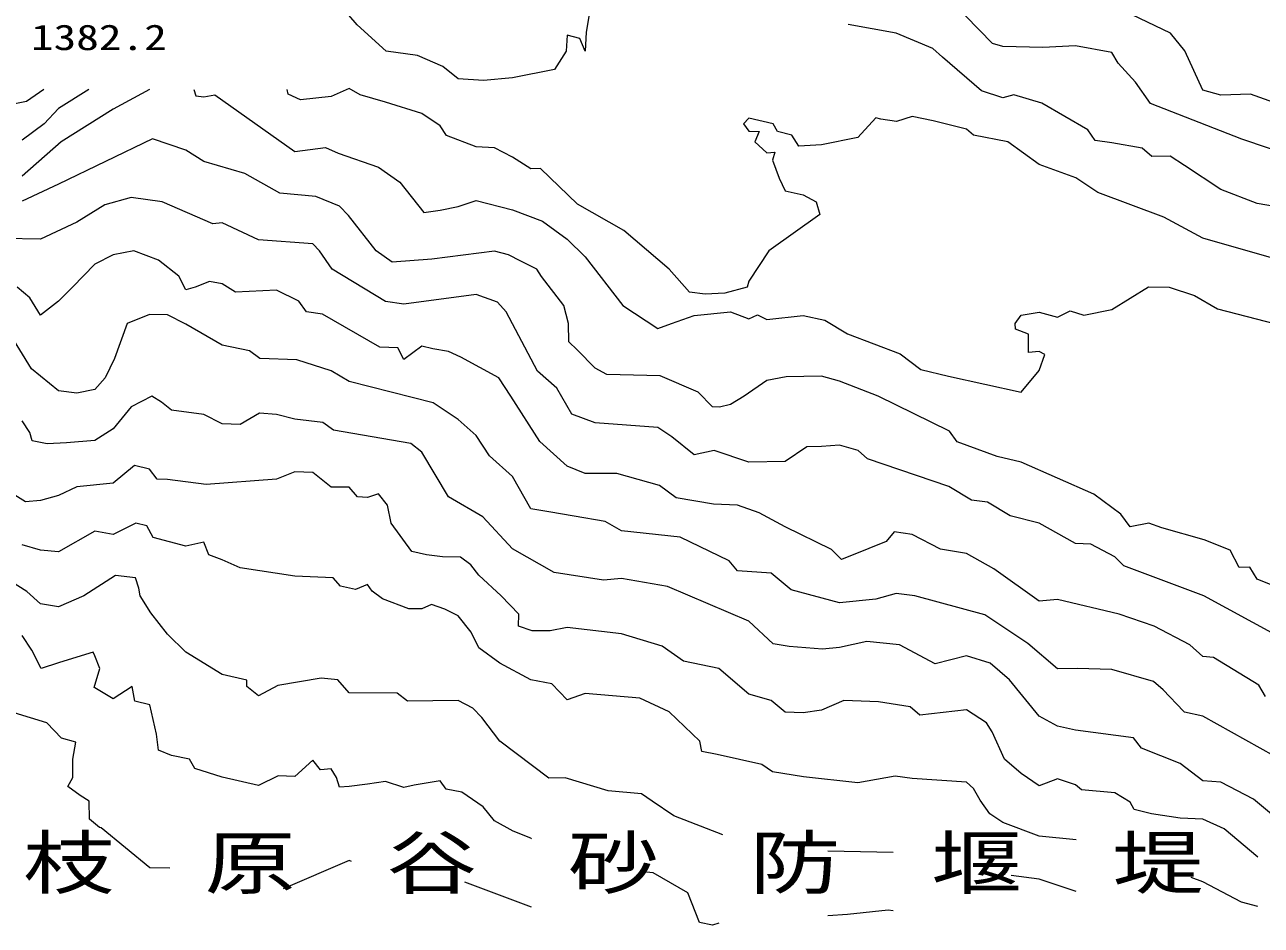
# Model space of a CAD drawing. Units: millimetres at full size, sheet at 1:500; details may follow other scales. Extents: x -209175 to 420500, y 0 to 351151.
# Drawn here: x 246428 to 280472, y 48508 to 73311 of the extents above; entities that cross this region are included whole.
import ezdxf
from ezdxf.enums import TextEntityAlignment as Align

# ---------------------------------------------------------------- set-up
doc = ezdxf.new("R2010")
doc.units = ezdxf.units.MM
doc.header["$LTSCALE"] = 500
for name, color, linetype, lineweight in [('D-BGD-HICN', 7, 'Continuous', 13), ('D-BGD-LWCN', 8, 'Continuous', 13), ('D-BGD-TXT', 7, 'Continuous', 13)]:
    doc.layers.add(name, color=color, linetype=linetype, lineweight=lineweight)
doc.styles.add('ＭＳ ゴシック', font='')
doc.styles.get('ＭＳ ゴシック').set_extended_font_data('MS Gothic')

msp = doc.modelspace()

# ---------------------------------------------------------------- linework, layer by layer
at = {"layer": 'D-BGD-HICN'}
msp.add_line((270341, 50511), (268543, 50547), dxfattribs=at)
for points in [[(261984, 73704), (261882, 73102), (261861, 72581), (261711, 72931), (261361, 73019), (261333, 72581), (261014, 72081), (259861, 71849), (259055, 71775), (258361, 71822), (257940, 72160), (257241, 72461), (256377, 72581), (255583, 73303), (255352, 73572)], [(281476, 68196), (280361, 68388), (279361, 68770), (278361, 69434), (277968, 69688), (277460, 69680), (277191, 69911), (276361, 70054), (275903, 70123), (275693, 70413), (274428, 71148), (273661, 71381), (273361, 71298), (272774, 71494), (271694, 72414), (271433, 72653), (270416, 73081), (269099, 73319)], [(246950, 71529), (246473, 71193), (244861, 70875)], [(280585, 54805), (280405, 55125), (279161, 55881), (278861, 55908), (278509, 56229), (277525, 56745), (276558, 57081), (274861, 57480), (274361, 57431), (273108, 58328), (272361, 58748), (271643, 58863), (270861, 59273), (270361, 59347), (270145, 59081), (269669, 58889), (268912, 58581), (268638, 58858), (267361, 59478), (266648, 59868), (266050, 60081), (265389, 60109), (264361, 60277), (263900, 60620), (262731, 60951), (261861, 60955), (261361, 61151), (260613, 61833), (259809, 63081), (259484, 63581), (258439, 64159), (258094, 64314), (257665, 64385), (257361, 64456), (256868, 64088), (256696, 64416), (256206, 64426), (254622, 65342), (254187, 65407), (253978, 65698), (253361, 65996), (252229, 65949), (251861, 66177), (251514, 66234), (251117, 66081), (250861, 66010), (250670, 66390), (250107, 66827), (249436, 67081), (248861, 66970), (248361, 66713), (247740, 66081), (247361, 65697), (246861, 65315), (246571, 65791), (246223, 66081)], [(265651, 51003), (264299, 51519), (263705, 51925), (263410, 52130), (262491, 52211), (261311, 52569), (260861, 52558), (259512, 53581), (259009, 54229), (258764, 54484), (258361, 54703), (256964, 54684), (256680, 54900), (255361, 54911), (255048, 55268), (254593, 55313), (253392, 55112), (252861, 54828), (252539, 55081), (252541, 55261), (251861, 55419), (250861, 56032), (250361, 56523), (249896, 57116), (249604, 57581), (249573, 57793), (249477, 58081), (248925, 58145), (248053, 57581), (247361, 57274), (246861, 57364), (246484, 57704), (245562, 58282)], [(275380, 49440), (274361, 49780), (273582, 49880)]]:
    msp.add_lwpolyline(points, dxfattribs=at)
at = {"layer": 'D-BGD-LWCN'}
msp.add_line((260380, 49010), (258543, 49698), dxfattribs=at)
for points in [[(281433, 69653), (279938, 70158), (277422, 71142), (277007, 71727), (276535, 72255), (276361, 72542), (275361, 72725), (274460, 72680), (273361, 72714), (273076, 72796), (272332, 73552), (270894, 74114), (270424, 74144), (268861, 74903), (267477, 75197), (267219, 75439), (266861, 75480), (266412, 75632), (265212, 76831)], [(281361, 70980), (280179, 71399), (279361, 71367), (278861, 71512), (278370, 72590), (277971, 73081), (276922, 73581), (274476, 74196), (273861, 74524), (272861, 74666), (271929, 75149), (270901, 75121), (269861, 75552), (269594, 75814), (269361, 76039), (268861, 76066), (267683, 76403), (266974, 76831)], [(248190, 71529), (247361, 71005), (246959, 70581), (246361, 70135)], [(249865, 71529), (249861, 71524), (248861, 70985), (247429, 70081), (246361, 69138)], [(251082, 71529), (251134, 71354), (251361, 71325), (251662, 71382), (252539, 70759), (253861, 69820), (254708, 69928), (255057, 69777), (256169, 69389), (256755, 68975), (257420, 68140), (257861, 68202), (258361, 68306), (258861, 68473), (259861, 68216), (260681, 67901), (261361, 67403), (261861, 66921), (262891, 65581), (263861, 64945), (264232, 65081), (264861, 65300), (265861, 65403), (266361, 65212), (266605, 65325), (266861, 65191), (267861, 65301), (268456, 65176), (269076, 64796), (270529, 64249), (271098, 63818), (271861, 63631), (273861, 63188), (274361, 63787), (274510, 64230), (274361, 64313), (274061, 64281), (274067, 64787), (273710, 64930), (273698, 65081), (273861, 65315), (274361, 65394), (274861, 65258), (275209, 65429), (275588, 65308), (276361, 65463), (277370, 66090), (277939, 66081), (278634, 65854), (279266, 65486), (280861, 65075)], [(281078, 66798), (278861, 67428), (277792, 68012), (275974, 68694), (275370, 69090), (274361, 69465), (273498, 70081), (272546, 70266), (272361, 70433), (271440, 70660), (270861, 70781), (270425, 70645), (269994, 70714), (269861, 70747), (269361, 70209), (268361, 70006), (267744, 69964), (267545, 70265), (267149, 70369), (267030, 70581), (266361, 70736), (266221, 70581), (266361, 70381), (266652, 70372), (266532, 70081), (266861, 69783), (267077, 69797), (267016, 69581), (267198, 69081), (267361, 68733), (267861, 68621), (268216, 68436), (268322, 68081), (266913, 67081), (266361, 66245), (266320, 66081), (265701, 65921), (265166, 65886), (264729, 65949), (264173, 66581), (262926, 67646), (261650, 68370), (260631, 69351), (260361, 69342), (259861, 69665), (259361, 69922), (258861, 69948), (258044, 70264), (257861, 70530), (257361, 70870), (256361, 71176), (255662, 71382), (255361, 71553), (254861, 71338), (254019, 71239), (253680, 71400), (253653, 71529)], [(281361, 57637), (280361, 58038), (280154, 58374), (279861, 58363), (279619, 58839), (278901, 59121), (277732, 59452), (277375, 59581), (276861, 59484), (276609, 59829), (275861, 60377), (273861, 61264), (273198, 61418), (272102, 61822), (271892, 62112), (269928, 63081), (268861, 63491), (268361, 63633), (267396, 63616), (266861, 63513), (266233, 63081), (265861, 62847), (265560, 62780), (265361, 62790), (264967, 63187), (263925, 63645), (262453, 63673), (262129, 63849), (261634, 64354), (261410, 64581), (261400, 65081), (261266, 65581), (260658, 66378), (260529, 66581), (260083, 66803), (259751, 66971), (259361, 67073), (257634, 66854), (256547, 66767), (256099, 67081), (255340, 68060), (255096, 68316), (254443, 68581), (253455, 68675), (252490, 69210), (251361, 69544), (250861, 69855), (249944, 70164), (247361, 68916), (246361, 68452)], [(280861, 56510), (278889, 57581), (276688, 58408), (276439, 58659), (275780, 59000), (275361, 59026), (274361, 59579), (273562, 59782), (272939, 60159), (272492, 60212), (271873, 60593), (269634, 61354), (269370, 61581), (268861, 61728), (268361, 61690), (267964, 61684), (267361, 61282), (266361, 61262), (265405, 61581), (264861, 61467), (264243, 61963), (263861, 62222), (262130, 62350), (261494, 62581), (261082, 63302), (260545, 63765), (259683, 65403), (259447, 65667), (258861, 65884), (256861, 65615), (256361, 65687), (254892, 66581), (254541, 67081), (254361, 67274), (252861, 67390), (251861, 67853), (251607, 67827), (250211, 68431), (249361, 68552), (248631, 68351), (247861, 67871), (246861, 67408), (245861, 67420)], [(281229, 52949), (278861, 54269), (278361, 54373), (278330, 54405), (277771, 54991), (277502, 55222), (276361, 55557), (275403, 55581), (274861, 55572), (274044, 56264), (272861, 57062), (270930, 57581), (270422, 57642), (269861, 57485), (268861, 57385), (267527, 57747), (266982, 58202), (266049, 58269), (265823, 58543), (264473, 59193), (262861, 59374), (262407, 59627), (261559, 59779), (260861, 59896), (260361, 59977), (259861, 60868), (259220, 61440), (258861, 61996), (258361, 62441), (257676, 62896), (255361, 63481), (254861, 63775), (253919, 64081), (252899, 64119), (252613, 64333), (251861, 64481), (250861, 65063), (250361, 65316), (249861, 65328), (249250, 65081), (248902, 64122), (248645, 63581), (248361, 63261), (247861, 63167), (247361, 63229), (246613, 63833), (246041, 64761)], [(280861, 51472), (280261, 51981), (279361, 52452), (278861, 52488), (278240, 52960), (277170, 53390), (276952, 53672), (275361, 53879), (274861, 53993), (274361, 54270), (273544, 55264), (273010, 55730), (272361, 55928), (271492, 55712), (270514, 56234), (269608, 56328), (268861, 56161), (268393, 56113), (267470, 56190), (267037, 56257), (266361, 56881), (264120, 57840), (262861, 58060), (262361, 58014), (261005, 58225), (259861, 58879), (259040, 59760), (258091, 60311), (257361, 61538), (257055, 61775), (254926, 62146), (254639, 62359), (253861, 62446), (253361, 62578), (252890, 62610), (252361, 62304), (251861, 62322), (251361, 62579), (250473, 62693), (250192, 62912), (249931, 63081), (249361, 62788), (248861, 62182), (248361, 61856), (247575, 61795), (247046, 61766), (246629, 61849), (246566, 62081), (246361, 62405)], [(280380, 50387), (279448, 51168), (278861, 51427), (278240, 51460), (277452, 51581), (276977, 51697), (276861, 51895), (276436, 52156), (275519, 52239), (275361, 52375), (274861, 52543), (274361, 52346), (273861, 52690), (273406, 53081), (273060, 53836), (272911, 54081), (272361, 54443), (271072, 54292), (270807, 54527), (269938, 54658), (268981, 54701), (268361, 54430), (267861, 54362), (267361, 54373), (266982, 54702), (266361, 54872), (265535, 55581), (264562, 55782), (263975, 56195), (262861, 56539), (261361, 56713), (260896, 56616), (260400, 56620), (260026, 56746), (260034, 57081), (259545, 57581), (258933, 58153), (258714, 58434), (258427, 58647), (257933, 58653), (257491, 58711), (257085, 58805), (256513, 59581), (256419, 60081), (256166, 60386), (255861, 60288), (255587, 60307), (255361, 60576), (254861, 60573), (254361, 60977), (253861, 60998), (253361, 60790), (251425, 60645), (250361, 60784), (250071, 60791), (249861, 61073), (249453, 61173), (248861, 60682), (247864, 60584), (247361, 60348), (246861, 60206), (246453, 60173), (245861, 60542)], [(275380, 50864), (274361, 50962), (273361, 51339), (272996, 51581), (272732, 51952), (272553, 52273), (272361, 52446), (270861, 52546), (270397, 52617), (269361, 52427), (267872, 52592), (267014, 52734), (266720, 52940), (265494, 53214), (265072, 53292), (265017, 53581), (264170, 54390), (263361, 54767), (261861, 54888), (261361, 54713), (260936, 55156), (260361, 55268), (259508, 55728), (258927, 56147), (258722, 56581), (258361, 57026), (257995, 57215), (257624, 57344), (257361, 57224), (257000, 57220), (256280, 57500), (255990, 57710), (255861, 57895), (255533, 57753), (255126, 57846), (254919, 58081), (253861, 58121), (252361, 58350), (251861, 58576), (251492, 58712), (251361, 59060), (250861, 58953), (249966, 59186), (249791, 59511), (249488, 59581), (248861, 59269), (248361, 59364), (247361, 58795), (246861, 58840), (246361, 58989)], [(260380, 50891), (260361, 50908), (259877, 51097), (259361, 51380), (259050, 51770), (258458, 52178), (258035, 52255), (257861, 52485), (257151, 52371), (256861, 52299), (256361, 52467), (255861, 52398), (255361, 52333), (255095, 52315), (255010, 52581), (254861, 52814), (254567, 52787), (254361, 53053), (253861, 52607), (253408, 52628), (252861, 52362), (251867, 52587), (251109, 52829), (250965, 53081), (250466, 53186), (250112, 53332), (250051, 53771), (249868, 54581), (249461, 54681), (249390, 55081), (248861, 54748), (248361, 55051), (248340, 55060), (248497, 55581), (248361, 55932), (248313, 56033), (247861, 55888), (247361, 55735), (246882, 55581), (246619, 56081), (246361, 56488)], [(250420, 50081), (249872, 50092), (248536, 51191), (248485, 51205), (248211, 51431), (248204, 51924), (247957, 52081), (247614, 52334), (247748, 52581), (247754, 53081), (247831, 53551), (247440, 53660), (247034, 54081), (246137, 54357)], [(255420, 50269), (255361, 50291), (253543, 49514)], [(265538, 48566), (265361, 48508), (265006, 48581), (264680, 49400), (263734, 49954), (263543, 49974)], [(280380, 49028), (279929, 49149), (278861, 49702), (278543, 49823)], [(270341, 48908), (270200, 48920), (269083, 48803), (268543, 48769)]]:
    msp.add_lwpolyline(points, dxfattribs=at)

# ---------------------------------------------------------------- texts
at = {"layer": 'D-BGD-TXT', "style": 'ＭＳ ゴシック', "width": 1.3}
for s, height, p in [('1382.2', 705, (246598.2, 72400.3)), ('枝', 1410, (246381.4, 49104.3)), ('谷', 1410, (256381.4, 49104.3)), ('砂', 1410, (261381.4, 49104.3)), ('防', 1410, (266381.3, 49104.3)), ('堰', 1410, (271381.3, 49104.3)), ('堤', 1410, (276381.3, 49104.3)), ('原', 1410, (251381.4, 49104.3))]:
    msp.add_text(s, height=height, dxfattribs=at).set_placement(p, align=Align.BOTTOM_LEFT)

doc.saveas('drawing.dxf')
